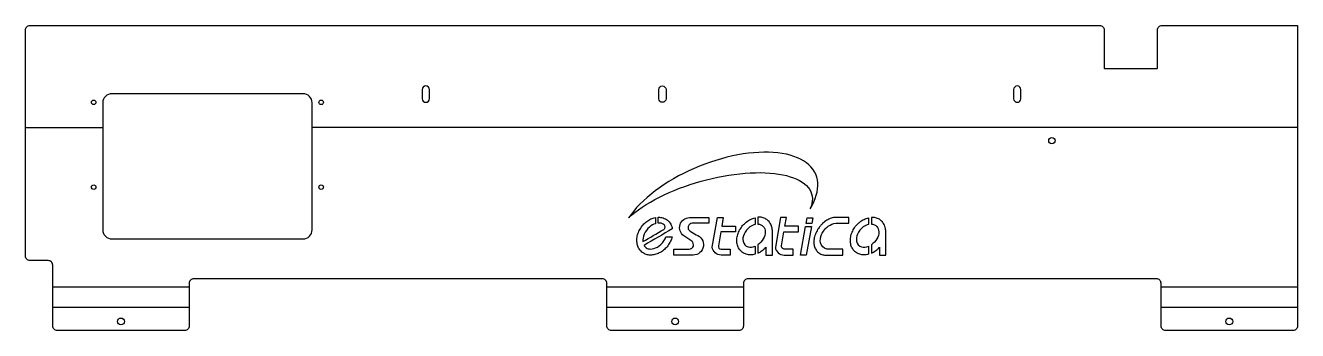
# Model space of a CAD drawing. Extents: x -699 to 699, y -137 to 199.
import ezdxf

# ---------------------------------------------------------------- set-up
doc = ezdxf.new("R2010")
doc.units = 0

msp = doc.modelspace()

# ---------------------------------------------------------------- linework, layer by layer
at = {"layer": '1'}
for points in [[(699, 198.7), (699, -131.7, -0.414214), (694, -136.7), (554, -136.7, -0.414214), (549, -131.7), (549, -84.8, 0.414214), (544, -79.8), (95, -79.8, 0.414214), (90, -84.8), (90, -131.7, -0.414214), (85, -136.7), (-55, -136.7, -0.414214), (-60, -131.7), (-60, -84.8, 0.414214), (-65, -79.8), (-514, -79.8, 0.414214), (-519, -84.8), (-519, -131.7, -0.414214), (-524, -136.7), (-664, -136.7, -0.414214), (-669, -131.7), (-669, -64.8, 0.414214), (-674, -59.8), (-694, -59.8, -0.414214), (-699, -54.8), (-699, 193.7, -0.414214), (-694, 198.7), (481.5, 198.7, -0.414214), (486.5, 193.7), (486.5, 152.2, 0.414214), (487.5, 151.2), (544, 151.2, 0.414214), (545, 152.2), (545, 193.7, -0.414214), (550, 198.7)], [(-255, 128.2, 1), (-263, 128.2), (-263, 118.2, 1), (-255, 118.2)], [(5, 128.2), (5, 118.2, -1), (-3, 118.2), (-3, 128.2, -1)], [(395, 128.2, 1), (387, 128.2), (387, 118.2, 1), (395, 118.2)], [(-384, 113.7, 0.414214), (-394, 123.7), (-604, 123.7, 0.414214), (-614, 113.7), (-614, -26, 0.414214), (-604, -36), (-394, -36, 0.414214), (-384, -26)], [(52.1, -12.5), (52.1, -18.8), (33.8, -18.8, 0.761737), (31.4, -27.5), (38, -31.5, -0.865241), (34.7, -53.8), (13.6, -53.8), (13.6, -47.1), (30.5, -47.1, 0.735169), (33.2, -38.5), (24.6, -32.6, -0.735169), (30.9, -12.5)], [(81.2, -21.9), (81.2, -28.2), (65.1, -28.2), (62.5, -43.4, 0.466308), (65.6, -47.1), (75.3, -47.1), (75.3, -53.8), (65.6, -53.8, -0.386919), (55.8, -44.9), (61.5, -12.5), (67.9, -12.5), (66.2, -21.9)], [(150.6, -21.9), (135.6, -21.9), (137.3, -12.5), (130.9, -12.5), (125.1, -44.9, 0.386919), (134.9, -53.8), (144.7, -53.8), (144.7, -47.1), (134.9, -47.1, -0.466308), (131.8, -43.4), (134.5, -28.2), (150.6, -28.2)]]:
    msp.add_lwpolyline(points, format="xyb", close=True, dxfattribs=at)
for points in [[(163.2, -2.8), (165.4, 0.9), (167.3, 4.7), (168.9, 8.4), (170.1, 12), (171, 15.6), (171.6, 19.1), (171.9, 22.5), (171.8, 25.8), (171.3, 29), (170.6, 32.1), (169.5, 35.1), (168.1, 37.9), (166.3, 40.6), (164.2, 43.1), (161.9, 45.5), (159.2, 47.7), (156.2, 49.7), (152.9, 51.6), (149.4, 53.2), (145.5, 54.7), (141.5, 56), (137.2, 57.1), (132.6, 57.9), (127.9, 58.6), (122.9, 59.1), (117.7, 59.3), (112.4, 59.3), (107, 59.2), (101.4, 58.8), (95.6, 58.2), (89.8, 57.4), (83.9, 56.4), (77.9, 55.2), (71.9, 53.8), (65.9, 52.2), (59.8, 50.4), (53.8, 48.4), (47.7, 46.3), (41.8, 44), (35.9, 41.5), (30, 38.9), (24.3, 36.1), (18.7, 33.2), (13.2, 30.1), (7.9, 27), (2.8, 23.7), (-2.2, 20.3), (-7, 16.8), (-11.5, 13.3), (-15.8, 9.7), (-19.9, 6), (-23.7, 2.3), (-27.3, -1.5), (-30.5, -5.3), (-33.5, -9), (-36.2, -12.8), (-32.9, -9.8), (-29.3, -6.9), (-25.4, -3.9), (-21.2, -1), (-16.8, 1.8), (-12.2, 4.6), (-7.3, 7.3), (-2.2, 10), (3, 12.6), (8.4, 15), (14, 17.4), (19.7, 19.7), (25.5, 21.8), (31.4, 23.8), (37.4, 25.7), (43.5, 27.5), (49.6, 29.1), (55.7, 30.6), (61.8, 32), (67.9, 33.1), (74, 34.2), (80, 35), (86, 35.7), (91.8, 36.3), (97.6, 36.6), (103.2, 36.8), (108.7, 36.9), (114, 36.7), (119.1, 36.4), (124, 36), (128.7, 35.3), (133.2, 34.5), (137.5, 33.6), (141.5, 32.4), (145.2, 31.2), (148.6, 29.7), (151.8, 28.2), (154.6, 26.4), (157.2, 24.6), (159.4, 22.6), (161.3, 20.5), (162.9, 18.3), (164.1, 15.9), (165, 13.5), (165.6, 11), (165.8, 8.4), (165.7, 5.7), (165.2, 2.9), (164.4, 0.1)], [(166.3, -12.8), (165.2, -19.1), (158.8, -19.1), (159.9, -12.8)], [(164.7, -22.3), (159.1, -53.8), (152.7, -53.8), (158.3, -22.3)]]:
    msp.add_lwpolyline(points, close=True, dxfattribs=at)
for centre, radius in [((-624, 114.2), 2.5), ((-374, 114.2), 2.5), ((429, 72), 3.5), ((-624, 21), 2.5), ((-374, 21), 2.5), ((-594, -126.7), 3.75), ((15, -126.7), 3.75), ((624, -126.7), 3.75)]:
    msp.add_circle(centre, radius, dxfattribs=at)
for points, knots in [([(11.9, -24.9), (11.6, -23), (11, -21.3), (10.1, -19.7), (10.1, -19.7), (9.2, -18), (8, -16.6), (6.6, -15.4), (6.6, -15.4), (5.2, -14.3), (3.5, -13.4), (1.7, -12.9), (1.7, -12.9), (0, -12.3), (-1.9, -12.1), (-3.7, -12.2), (-3.7, -12.2), (-3.7, -14.3), (-3.7, -16.5), (-3.7, -18.6), (-3.7, -18.6), (-2.2, -18.4), (-0.8, -18.6), (0.4, -19), (0.4, -19), (1.3, -19.4), (2.2, -19.9), (2.9, -20.5), (2.9, -20.5), (3.2, -20.7), (3.4, -21.1), (3.6, -21.4), (3.6, -21.4), (3.8, -21.8), (3.9, -22.2), (3.9, -22.6), (3.9, -22.6), (4, -23), (3.9, -23.4), (3.8, -23.7), (3.8, -23.7), (3.7, -24.1), (3.5, -24.5), (3.3, -24.8), (3.3, -24.8), (3, -25.1), (2.7, -25.4), (2.4, -25.6), (2.4, -25.6), (-5.2, -30), (-12.8, -34.5), (-20.4, -38.9), (-20.4, -38.9), (-20.7, -36.5), (-20.2, -33.6), (-19, -30.8), (-19, -30.8), (-17.8, -27.9), (-15.7, -25), (-13.2, -22.9), (-13.2, -22.9), (-11.2, -21.1), (-8.9, -19.8), (-6.7, -19.2), (-6.7, -19.2), (-6.7, -16.9), (-6.7, -14.6), (-6.7, -12.3), (-6.7, -12.3), (-7.5, -12.5), (-8.4, -12.7), (-9.2, -13), (-9.2, -13), (-10, -13.3), (-10.8, -13.6), (-11.6, -14), (-11.6, -14), (-12.4, -14.4), (-13.2, -14.8), (-14, -15.2), (-14, -15.2), (-14.7, -15.7), (-15.5, -16.3), (-16.2, -16.8), (-16.2, -16.8), (-17, -17.4), (-17.7, -18), (-18.4, -18.6), (-18.4, -18.6), (-19, -19.2), (-19.7, -19.9), (-20.3, -20.6), (-20.3, -20.6), (-20.9, -21.3), (-21.5, -22.1), (-22.1, -22.8), (-22.1, -22.8), (-22.6, -23.6), (-23.1, -24.4), (-23.6, -25.2), (-23.6, -25.2), (-24, -26), (-24.5, -26.8), (-24.9, -27.6), (-24.9, -27.6), (-25.2, -28.5), (-25.6, -29.3), (-25.9, -30.2), (-25.9, -30.2), (-26.1, -31.1), (-26.4, -31.9), (-26.6, -32.8), (-26.6, -32.8), (-26.7, -33.7), (-26.9, -34.5), (-27, -35.4), (-27, -35.4), (-27.1, -36.2), (-27.1, -37.1), (-27.1, -38), (-27.1, -38), (-27.1, -38.8), (-27, -39.6), (-26.9, -40.4), (-26.9, -40.4), (-26.8, -41.2), (-26.6, -42), (-26.5, -42.8), (-26.5, -42.8), (-26.2, -43.5), (-25.9, -44.3), (-25.7, -45), (-25.7, -45), (-25.3, -45.7), (-25, -46.4), (-24.6, -47), (-24.6, -47), (-24.1, -47.6), (-23.7, -48.2), (-23.3, -48.8), (-23.3, -48.8), (-22.7, -49.3), (-22.2, -49.9), (-21.7, -50.4), (-21.7, -50.4), (-21.1, -50.8), (-20.5, -51.2), (-19.9, -51.7), (-19.9, -51.7), (-19.2, -52), (-18.5, -52.3), (-17.9, -52.7), (-17.9, -52.7), (-17.1, -52.9), (-16.4, -53.1), (-15.7, -53.3), (-15.7, -53.3), (-14.9, -53.5), (-14.2, -53.6), (-13.4, -53.7), (-13.4, -53.7), (-12.6, -53.7), (-11.8, -53.7), (-11, -53.7), (-11, -53.7), (-10.2, -53.7), (-9.4, -53.6), (-8.6, -53.5), (-8.6, -53.5), (-7.8, -53.3), (-6.9, -53.1), (-6.1, -52.9), (-6.1, -52.9), (-5.3, -52.6), (-4.5, -52.3), (-3.7, -52), (-3.7, -52), (-2.9, -51.6), (-2.1, -51.2), (-1.3, -50.8), (-1.3, -50.8), (-0.5, -50.3), (0.2, -49.8), (1, -49.3), (1, -49.3), (1.7, -48.7), (2.4, -48.1), (3.2, -47.5), (3.2, -47.5), (3.8, -46.9), (4.5, -46.2), (5.2, -45.6), (5.2, -45.6), (5.8, -44.9), (6.4, -44.1), (7, -43.4), (7, -43.4), (7.5, -42.6), (8, -41.9), (8.6, -41.1), (8.6, -41.1), (9, -40.3), (9.4, -39.5), (9.9, -38.6), (9.9, -38.6), (10.3, -37.8), (10.6, -36.9), (11, -36.1), (11, -36.1), (11.2, -35.2), (11.5, -34.4), (11.8, -33.5), (11.8, -33.5), (9.5, -33.5), (7.1, -33.5), (4.8, -33.5), (4.8, -33.5), (3.8, -36.6), (1.8, -39.6), (-0.6, -42), (-0.6, -42), (-3, -44.3), (-5.8, -45.9), (-8.5, -46.6), (-8.5, -46.6), (-10.8, -47.3), (-12.9, -47.2), (-14.5, -46.8), (-14.5, -46.8), (-16.3, -46.3), (-17.7, -45.3), (-18.7, -43.8), (-18.7, -43.8), (-18.9, -43.6), (-19.1, -43.3), (-19.2, -43.1), (-19.2, -43.1), (-8.9, -37), (1.5, -30.9), (11.9, -24.9)], [0, 0, 0, 0, 0.016667, 0.016667, 0.016667, 0.016667, 0.033333, 0.033333, 0.033333, 0.033333, 0.05, 0.05, 0.05, 0.05, 0.066667, 0.066667, 0.066667, 0.066667, 0.083333, 0.083333, 0.083333, 0.083333, 0.1, 0.1, 0.1, 0.1, 0.116667, 0.116667, 0.116667, 0.116667, 0.133333, 0.133333, 0.133333, 0.133333, 0.15, 0.15, 0.15, 0.15, 0.166667, 0.166667, 0.166667, 0.166667, 0.183333, 0.183333, 0.183333, 0.183333, 0.2, 0.2, 0.2, 0.2, 0.216667, 0.216667, 0.216667, 0.216667, 0.233333, 0.233333, 0.233333, 0.233333, 0.25, 0.25, 0.25, 0.25, 0.266667, 0.266667, 0.266667, 0.266667, 0.283333, 0.283333, 0.283333, 0.283333, 0.3, 0.3, 0.3, 0.3, 0.316667, 0.316667, 0.316667, 0.316667, 0.333333, 0.333333, 0.333333, 0.333333, 0.35, 0.35, 0.35, 0.35, 0.366667, 0.366667, 0.366667, 0.366667, 0.383333, 0.383333, 0.383333, 0.383333, 0.4, 0.4, 0.4, 0.4, 0.416667, 0.416667, 0.416667, 0.416667, 0.433333, 0.433333, 0.433333, 0.433333, 0.45, 0.45, 0.45, 0.45, 0.466667, 0.466667, 0.466667, 0.466667, 0.483333, 0.483333, 0.483333, 0.483333, 0.5, 0.5, 0.5, 0.5, 0.516667, 0.516667, 0.516667, 0.516667, 0.533333, 0.533333, 0.533333, 0.533333, 0.55, 0.55, 0.55, 0.55, 0.566667, 0.566667, 0.566667, 0.566667, 0.583333, 0.583333, 0.583333, 0.583333, 0.6, 0.6, 0.6, 0.6, 0.616667, 0.616667, 0.616667, 0.616667, 0.633333, 0.633333, 0.633333, 0.633333, 0.65, 0.65, 0.65, 0.65, 0.666667, 0.666667, 0.666667, 0.666667, 0.683333, 0.683333, 0.683333, 0.683333, 0.7, 0.7, 0.7, 0.7, 0.716667, 0.716667, 0.716667, 0.716667, 0.733333, 0.733333, 0.733333, 0.733333, 0.75, 0.75, 0.75, 0.75, 0.766667, 0.766667, 0.766667, 0.766667, 0.783333, 0.783333, 0.783333, 0.783333, 0.8, 0.8, 0.8, 0.8, 0.816667, 0.816667, 0.816667, 0.816667, 0.833333, 0.833333, 0.833333, 0.833333, 0.85, 0.85, 0.85, 0.85, 0.866667, 0.866667, 0.866667, 0.866667, 0.883333, 0.883333, 0.883333, 0.883333, 0.9, 0.9, 0.9, 0.9, 0.916667, 0.916667, 0.916667, 0.916667, 0.933333, 0.933333, 0.933333, 0.933333, 0.95, 0.95, 0.95, 0.95, 0.966667, 0.966667, 0.966667, 0.966667, 0.983333, 0.983333, 0.983333, 0.983333, 1, 1, 1, 1]), ([(102.8, -12.7), (102, -13), (101.2, -13.2), (100.3, -13.4), (100.3, -13.4), (99.5, -13.8), (98.7, -14.1), (97.9, -14.5), (97.9, -14.5), (97.1, -14.9), (96.3, -15.3), (95.5, -15.8), (95.5, -15.8), (94.7, -16.3), (94, -16.9), (93.2, -17.4), (93.2, -17.4), (92.5, -18), (91.8, -18.6), (91.1, -19.3), (91.1, -19.3), (90.4, -19.9), (89.8, -20.6), (89.1, -21.3), (89.1, -21.3), (88.6, -22.1), (88, -22.9), (87.4, -23.6), (87.4, -23.6), (86.9, -24.4), (86.4, -25.2), (85.9, -26), (85.9, -26), (85.5, -26.9), (85.1, -27.7), (84.7, -28.6), (84.7, -28.6), (84.4, -29.4), (84.1, -30.3), (83.8, -31.2), (83.8, -31.2), (83.5, -32.1), (83.3, -32.9), (83.1, -33.8), (83.1, -33.8), (83, -34.7), (82.9, -35.6), (82.8, -36.4), (82.8, -36.4), (82.8, -37.3), (82.8, -38.2), (82.8, -39), (82.8, -39), (82.9, -39.8), (83, -40.7), (83.1, -41.5), (83.1, -41.5), (83.3, -42.3), (83.5, -43), (83.8, -43.8), (83.8, -43.8), (84.1, -44.5), (84.4, -45.2), (84.7, -45.9), (84.7, -45.9), (85.1, -46.6), (85.5, -47.2), (85.9, -47.9), (85.9, -47.9), (86.4, -48.4), (86.9, -49), (87.4, -49.6), (87.4, -49.6), (88, -50), (88.6, -50.5), (89.1, -51), (89.1, -51), (89.8, -51.4), (90.4, -51.7), (91.1, -52.1), (91.1, -52.1), (91.8, -52.4), (92.5, -52.6), (93.2, -52.9), (93.2, -52.9), (94, -53.1), (94.7, -53.2), (95.5, -53.4), (95.5, -53.4), (96.3, -53.4), (97.1, -53.5), (97.9, -53.5), (97.9, -53.5), (98.7, -53.4), (99.5, -53.4), (100.3, -53.3), (100.3, -53.3), (101.2, -53.1), (102, -52.9), (102.8, -52.8), (102.8, -52.8), (102.8, -49.8), (102.8, -46.9), (102.8, -44), (102.8, -44), (100.1, -45.1), (97.4, -45.3), (95.2, -44.7), (95.2, -44.7), (92.3, -43.9), (90.3, -41.7), (89.6, -38.6), (89.6, -38.6), (89.1, -36.2), (89.5, -33.4), (90.7, -30.6), (90.7, -30.6), (92, -27.6), (94.3, -24.8), (97.1, -22.8), (97.1, -22.8), (98.9, -21.5), (100.9, -20.6), (102.8, -20.1), (102.8, -20.1), (102.8, -17.6), (102.8, -15.2), (102.8, -12.7)], [0, 0, 0, 0, 0.03125, 0.03125, 0.03125, 0.03125, 0.0625, 0.0625, 0.0625, 0.0625, 0.09375, 0.09375, 0.09375, 0.09375, 0.125, 0.125, 0.125, 0.125, 0.15625, 0.15625, 0.15625, 0.15625, 0.1875, 0.1875, 0.1875, 0.1875, 0.21875, 0.21875, 0.21875, 0.21875, 0.25, 0.25, 0.25, 0.25, 0.28125, 0.28125, 0.28125, 0.28125, 0.3125, 0.3125, 0.3125, 0.3125, 0.34375, 0.34375, 0.34375, 0.34375, 0.375, 0.375, 0.375, 0.375, 0.40625, 0.40625, 0.40625, 0.40625, 0.4375, 0.4375, 0.4375, 0.4375, 0.46875, 0.46875, 0.46875, 0.46875, 0.5, 0.5, 0.5, 0.5, 0.53125, 0.53125, 0.53125, 0.53125, 0.5625, 0.5625, 0.5625, 0.5625, 0.59375, 0.59375, 0.59375, 0.59375, 0.625, 0.625, 0.625, 0.625, 0.65625, 0.65625, 0.65625, 0.65625, 0.6875, 0.6875, 0.6875, 0.6875, 0.71875, 0.71875, 0.71875, 0.71875, 0.75, 0.75, 0.75, 0.75, 0.78125, 0.78125, 0.78125, 0.78125, 0.8125, 0.8125, 0.8125, 0.8125, 0.84375, 0.84375, 0.84375, 0.84375, 0.875, 0.875, 0.875, 0.875, 0.90625, 0.90625, 0.90625, 0.90625, 0.9375, 0.9375, 0.9375, 0.9375, 0.96875, 0.96875, 0.96875, 0.96875, 1, 1, 1, 1]), ([(122, -28), (122, -36.6), (122, -45.2), (122, -53.8), (122, -53.8), (119.6, -53.8), (117.2, -53.8), (114.8, -53.8), (114.8, -53.8), (114.8, -50.8), (114.8, -47.9), (114.8, -45), (114.8, -45), (113.6, -46.4), (112.2, -47.7), (110.7, -48.8), (110.7, -48.8), (109.2, -49.9), (107.5, -50.9), (105.8, -51.7), (105.8, -51.7), (105.8, -48.6), (105.8, -45.5), (105.8, -42.4), (105.8, -42.4), (108.2, -40.8), (110.3, -38.5), (111.8, -36), (111.8, -36), (113.3, -33.5), (114.1, -30.7), (114.1, -28.2), (114.1, -28.2), (114, -25.7), (113.2, -23.6), (111.8, -22.2), (111.8, -22.2), (110.4, -20.7), (108.3, -19.8), (105.8, -19.7), (105.8, -19.7), (105.8, -17.2), (105.8, -14.6), (105.8, -12), (105.8, -12), (106.6, -12), (107.4, -12), (108.2, -12), (108.2, -12), (109, -12.1), (109.8, -12.3), (110.6, -12.4), (110.6, -12.4), (111.3, -12.6), (112, -12.8), (112.7, -13.1), (112.7, -13.1), (113.4, -13.4), (114.1, -13.7), (114.8, -14.1), (114.8, -14.1), (115.4, -14.5), (116, -14.9), (116.6, -15.4), (116.6, -15.4), (117.1, -15.9), (117.7, -16.4), (118.2, -16.9), (118.2, -16.9), (118.6, -17.5), (119.1, -18.2), (119.5, -18.8), (119.5, -18.8), (119.9, -19.5), (120.2, -20.1), (120.6, -20.8), (120.6, -20.8), (120.8, -21.6), (121.1, -22.3), (121.4, -23.1), (121.4, -23.1), (121.5, -23.9), (121.7, -24.7), (121.8, -25.5), (121.8, -25.5), (121.9, -26.3), (121.9, -27.2), (122, -28)], [0, 0, 0, 0, 0.045455, 0.045455, 0.045455, 0.045455, 0.090909, 0.090909, 0.090909, 0.090909, 0.136364, 0.136364, 0.136364, 0.136364, 0.181818, 0.181818, 0.181818, 0.181818, 0.227273, 0.227273, 0.227273, 0.227273, 0.272727, 0.272727, 0.272727, 0.272727, 0.318182, 0.318182, 0.318182, 0.318182, 0.363636, 0.363636, 0.363636, 0.363636, 0.409091, 0.409091, 0.409091, 0.409091, 0.454545, 0.454545, 0.454545, 0.454545, 0.5, 0.5, 0.5, 0.5, 0.545455, 0.545455, 0.545455, 0.545455, 0.590909, 0.590909, 0.590909, 0.590909, 0.636364, 0.636364, 0.636364, 0.636364, 0.681818, 0.681818, 0.681818, 0.681818, 0.727273, 0.727273, 0.727273, 0.727273, 0.772727, 0.772727, 0.772727, 0.772727, 0.818182, 0.818182, 0.818182, 0.818182, 0.863636, 0.863636, 0.863636, 0.863636, 0.909091, 0.909091, 0.909091, 0.909091, 0.954545, 0.954545, 0.954545, 0.954545, 1, 1, 1, 1]), ([(206, -12.5), (206, -14.6), (206, -16.7), (206, -18.8), (206, -18.8), (201.1, -18.8), (196.3, -18.8), (191.5, -18.8), (191.5, -18.8), (188.8, -19.1), (185.9, -20.2), (183.3, -22), (183.3, -22), (180.1, -24.3), (177.5, -27.6), (176, -31), (176, -31), (174.6, -34.2), (174.2, -37.4), (174.8, -40.1), (174.8, -40.1), (175.6, -43.8), (178.1, -46.4), (181.8, -47.1), (181.8, -47.1), (187.6, -47.1), (193.5, -47.1), (199.4, -47.1), (199.4, -47.1), (199.4, -49.3), (199.4, -51.6), (199.4, -53.8), (199.4, -53.8), (193.1, -53.8), (186.8, -53.8), (180.4, -53.8), (180.4, -53.8), (179.7, -53.7), (178.9, -53.6), (178.2, -53.6), (178.2, -53.6), (177.5, -53.4), (176.8, -53.2), (176.1, -53), (176.1, -53), (175.4, -52.7), (174.8, -52.4), (174.1, -52.1), (174.1, -52.1), (173.5, -51.7), (172.9, -51.3), (172.4, -50.9), (172.4, -50.9), (171.8, -50.5), (171.3, -50), (170.8, -49.5), (170.8, -49.5), (170.4, -48.9), (170, -48.3), (169.6, -47.7), (169.6, -47.7), (169.2, -47.1), (168.9, -46.4), (168.6, -45.8), (168.6, -45.8), (168.4, -45), (168.1, -44.3), (167.9, -43.6), (167.9, -43.6), (167.8, -42.8), (167.6, -42), (167.5, -41.2), (167.5, -41.2), (167.5, -40.4), (167.5, -39.5), (167.4, -38.7), (167.4, -38.7), (167.5, -37.9), (167.6, -37), (167.7, -36.1), (167.7, -36.1), (167.9, -35.3), (168, -34.4), (168.2, -33.5), (168.2, -33.5), (168.5, -32.6), (168.8, -31.7), (169.1, -30.8), (169.1, -30.8), (169.4, -30), (169.8, -29.1), (170.2, -28.2), (170.2, -28.2), (170.7, -27.4), (171.1, -26.5), (171.6, -25.7), (171.6, -25.7), (172.1, -24.9), (172.7, -24.1), (173.2, -23.3), (173.2, -23.3), (173.8, -22.5), (174.5, -21.8), (175.1, -21), (175.1, -21), (175.8, -20.3), (176.4, -19.6), (177.1, -18.9), (177.1, -18.9), (177.9, -18.3), (178.6, -17.7), (179.3, -17.1), (179.3, -17.1), (180.1, -16.5), (180.9, -16), (181.6, -15.5), (181.6, -15.5), (182.4, -15), (183.2, -14.6), (184, -14.2), (184, -14.2), (184.9, -13.8), (185.7, -13.5), (186.5, -13.2), (186.5, -13.2), (187.3, -12.9), (188.1, -12.7), (188.9, -12.5), (188.9, -12.5), (194.6, -12.5), (200.3, -12.5), (206, -12.5)], [0, 0, 0, 0, 0.030303, 0.030303, 0.030303, 0.030303, 0.060606, 0.060606, 0.060606, 0.060606, 0.090909, 0.090909, 0.090909, 0.090909, 0.121212, 0.121212, 0.121212, 0.121212, 0.151515, 0.151515, 0.151515, 0.151515, 0.181818, 0.181818, 0.181818, 0.181818, 0.212121, 0.212121, 0.212121, 0.212121, 0.242424, 0.242424, 0.242424, 0.242424, 0.272727, 0.272727, 0.272727, 0.272727, 0.30303, 0.30303, 0.30303, 0.30303, 0.333333, 0.333333, 0.333333, 0.333333, 0.363636, 0.363636, 0.363636, 0.363636, 0.393939, 0.393939, 0.393939, 0.393939, 0.424242, 0.424242, 0.424242, 0.424242, 0.454545, 0.454545, 0.454545, 0.454545, 0.484848, 0.484848, 0.484848, 0.484848, 0.515152, 0.515152, 0.515152, 0.515152, 0.545455, 0.545455, 0.545455, 0.545455, 0.575758, 0.575758, 0.575758, 0.575758, 0.606061, 0.606061, 0.606061, 0.606061, 0.636364, 0.636364, 0.636364, 0.636364, 0.666667, 0.666667, 0.666667, 0.666667, 0.69697, 0.69697, 0.69697, 0.69697, 0.727273, 0.727273, 0.727273, 0.727273, 0.757576, 0.757576, 0.757576, 0.757576, 0.787879, 0.787879, 0.787879, 0.787879, 0.818182, 0.818182, 0.818182, 0.818182, 0.848485, 0.848485, 0.848485, 0.848485, 0.878788, 0.878788, 0.878788, 0.878788, 0.909091, 0.909091, 0.909091, 0.909091, 0.939394, 0.939394, 0.939394, 0.939394, 0.969697, 0.969697, 0.969697, 0.969697, 1, 1, 1, 1]), ([(227.6, -12.7), (226.8, -13), (225.9, -13.2), (225.1, -13.4), (225.1, -13.4), (224.3, -13.8), (223.5, -14.1), (222.6, -14.5), (222.6, -14.5), (221.8, -14.9), (221, -15.3), (220.2, -15.8), (220.2, -15.8), (219.5, -16.3), (218.7, -16.9), (218, -17.4), (218, -17.4), (217.3, -18), (216.6, -18.6), (215.8, -19.3), (215.8, -19.3), (215.2, -19.9), (214.5, -20.6), (213.9, -21.3), (213.9, -21.3), (213.3, -22.1), (212.7, -22.9), (212.2, -23.6), (212.2, -23.6), (211.7, -24.4), (211.2, -25.2), (210.7, -26), (210.7, -26), (210.3, -26.9), (209.9, -27.7), (209.4, -28.6), (209.4, -28.6), (209.1, -29.4), (208.8, -30.3), (208.5, -31.2), (208.5, -31.2), (208.3, -32.1), (208.1, -32.9), (207.9, -33.8), (207.9, -33.8), (207.8, -34.7), (207.7, -35.6), (207.6, -36.4), (207.6, -36.4), (207.6, -37.3), (207.6, -38.2), (207.6, -39), (207.6, -39), (207.7, -39.8), (207.8, -40.7), (207.9, -41.5), (207.9, -41.5), (208.1, -42.3), (208.3, -43), (208.5, -43.8), (208.5, -43.8), (208.8, -44.5), (209.1, -45.2), (209.4, -45.9), (209.4, -45.9), (209.9, -46.6), (210.3, -47.2), (210.7, -47.9), (210.7, -47.9), (211.2, -48.4), (211.7, -49), (212.2, -49.6), (212.2, -49.6), (212.7, -50), (213.3, -50.5), (213.9, -51), (213.9, -51), (214.5, -51.4), (215.2, -51.7), (215.8, -52.1), (215.8, -52.1), (216.6, -52.4), (217.3, -52.6), (218, -52.9), (218, -52.9), (218.7, -53.1), (219.5, -53.2), (220.2, -53.4), (220.2, -53.4), (221, -53.4), (221.8, -53.5), (222.6, -53.5), (222.6, -53.5), (223.5, -53.4), (224.3, -53.4), (225.1, -53.3), (225.1, -53.3), (225.9, -53.1), (226.8, -52.9), (227.6, -52.8), (227.6, -52.8), (227.6, -49.8), (227.6, -46.9), (227.6, -44), (227.6, -44), (224.9, -45.1), (222.1, -45.3), (219.9, -44.7), (219.9, -44.7), (217, -43.9), (215, -41.7), (214.4, -38.6), (214.4, -38.6), (213.9, -36.2), (214.3, -33.4), (215.5, -30.6), (215.5, -30.6), (216.8, -27.6), (219.1, -24.8), (221.8, -22.8), (221.8, -22.8), (223.7, -21.5), (225.7, -20.6), (227.6, -20.1), (227.6, -20.1), (227.6, -17.6), (227.6, -15.2), (227.6, -12.7)], [0, 0, 0, 0, 0.03125, 0.03125, 0.03125, 0.03125, 0.0625, 0.0625, 0.0625, 0.0625, 0.09375, 0.09375, 0.09375, 0.09375, 0.125, 0.125, 0.125, 0.125, 0.15625, 0.15625, 0.15625, 0.15625, 0.1875, 0.1875, 0.1875, 0.1875, 0.21875, 0.21875, 0.21875, 0.21875, 0.25, 0.25, 0.25, 0.25, 0.28125, 0.28125, 0.28125, 0.28125, 0.3125, 0.3125, 0.3125, 0.3125, 0.34375, 0.34375, 0.34375, 0.34375, 0.375, 0.375, 0.375, 0.375, 0.40625, 0.40625, 0.40625, 0.40625, 0.4375, 0.4375, 0.4375, 0.4375, 0.46875, 0.46875, 0.46875, 0.46875, 0.5, 0.5, 0.5, 0.5, 0.53125, 0.53125, 0.53125, 0.53125, 0.5625, 0.5625, 0.5625, 0.5625, 0.59375, 0.59375, 0.59375, 0.59375, 0.625, 0.625, 0.625, 0.625, 0.65625, 0.65625, 0.65625, 0.65625, 0.6875, 0.6875, 0.6875, 0.6875, 0.71875, 0.71875, 0.71875, 0.71875, 0.75, 0.75, 0.75, 0.75, 0.78125, 0.78125, 0.78125, 0.78125, 0.8125, 0.8125, 0.8125, 0.8125, 0.84375, 0.84375, 0.84375, 0.84375, 0.875, 0.875, 0.875, 0.875, 0.90625, 0.90625, 0.90625, 0.90625, 0.9375, 0.9375, 0.9375, 0.9375, 0.96875, 0.96875, 0.96875, 0.96875, 1, 1, 1, 1]), ([(246.4, -28.1), (246.4, -36.6), (246.4, -45.2), (246.4, -53.8), (246.4, -53.8), (244.1, -53.8), (241.9, -53.8), (239.6, -53.8), (239.6, -53.8), (239.6, -50.8), (239.6, -47.9), (239.6, -45), (239.6, -45), (238.4, -46.4), (237, -47.7), (235.5, -48.8), (235.5, -48.8), (233.9, -49.9), (232.3, -50.9), (230.6, -51.7), (230.6, -51.7), (230.6, -48.6), (230.6, -45.5), (230.6, -42.4), (230.6, -42.4), (233, -40.8), (235.1, -38.5), (236.6, -36), (236.6, -36), (238.1, -33.5), (238.9, -30.7), (238.8, -28.2), (238.8, -28.2), (238.8, -25.7), (238, -23.6), (236.6, -22.2), (236.6, -22.2), (235.1, -20.7), (233.1, -19.8), (230.6, -19.7), (230.6, -19.7), (230.6, -17.3), (230.6, -14.8), (230.6, -12.3), (230.6, -12.3), (231.4, -12.3), (232.2, -12.4), (233, -12.4), (233, -12.4), (233.7, -12.5), (234.5, -12.6), (235.2, -12.7), (235.2, -12.7), (235.9, -13), (236.7, -13.2), (237.4, -13.4), (237.4, -13.4), (238, -13.7), (238.7, -14.1), (239.4, -14.4), (239.4, -14.4), (239.9, -14.8), (240.5, -15.2), (241.1, -15.7), (241.1, -15.7), (241.7, -16.2), (242.2, -16.7), (242.7, -17.2), (242.7, -17.2), (243.1, -17.8), (243.6, -18.4), (244, -19), (244, -19), (244.4, -19.7), (244.7, -20.4), (245, -21), (245, -21), (245.3, -21.8), (245.5, -22.5), (245.8, -23.2), (245.8, -23.2), (246, -24), (246.1, -24.8), (246.3, -25.6), (246.3, -25.6), (246.3, -26.4), (246.4, -27.3), (246.4, -28.1)], [0, 0, 0, 0, 0.045455, 0.045455, 0.045455, 0.045455, 0.090909, 0.090909, 0.090909, 0.090909, 0.136364, 0.136364, 0.136364, 0.136364, 0.181818, 0.181818, 0.181818, 0.181818, 0.227273, 0.227273, 0.227273, 0.227273, 0.272727, 0.272727, 0.272727, 0.272727, 0.318182, 0.318182, 0.318182, 0.318182, 0.363636, 0.363636, 0.363636, 0.363636, 0.409091, 0.409091, 0.409091, 0.409091, 0.454545, 0.454545, 0.454545, 0.454545, 0.5, 0.5, 0.5, 0.5, 0.545455, 0.545455, 0.545455, 0.545455, 0.590909, 0.590909, 0.590909, 0.590909, 0.636364, 0.636364, 0.636364, 0.636364, 0.681818, 0.681818, 0.681818, 0.681818, 0.727273, 0.727273, 0.727273, 0.727273, 0.772727, 0.772727, 0.772727, 0.772727, 0.818182, 0.818182, 0.818182, 0.818182, 0.863636, 0.863636, 0.863636, 0.863636, 0.909091, 0.909091, 0.909091, 0.909091, 0.954545, 0.954545, 0.954545, 0.954545, 1, 1, 1, 1])]:
    msp.add_open_spline(points, degree=3, knots=knots, dxfattribs=at)
at = {"layer": '2'}
for p, q in [((-699, 86.4), (-614, 86.4)), ((699, 86.4), (-384, 86.4)), ((-669, -88.6), (-519, -88.6)), ((-60, -88.6), (90, -88.6)), ((549, -88.6), (699, -88.6)), ((-519, -111.4), (-669, -111.4)), ((90, -111.4), (-60, -111.4)), ((699, -111.4), (549, -111.4))]:
    msp.add_line(p, q, dxfattribs=at)

doc.saveas('drawing.dxf')
